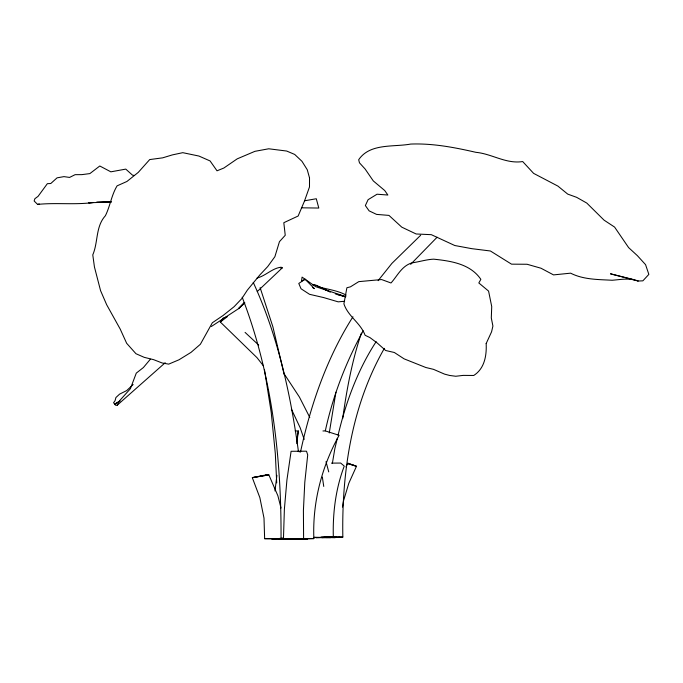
<?xml version="1.0" encoding="UTF-8"?>
<svg xmlns="http://www.w3.org/2000/svg" width="683" height="683" viewBox="0 0 683 683"><rect width="100%" height="100%" fill="white"/><g stroke="black" fill="none" stroke-linecap="round" stroke-linejoin="round"><path stroke-width="1.02" d="M333.338 537.367L315.683 537.598L333.338 537.367C332.63 513.223 335.652 488.763 344.258 466.096L340.672 463.057L331.443 463.117M342.84 537.051L326.022 537.419L342.84 537.051C341.62 472.286 351.762 405.164 384.375 348.356M313.864 538.597L291.795 538.921L313.864 538.597C312.387 502.577 321.693 466.771 339.109 435.31L325.296 430.896L322.939 430.973M295.184 430.956L298.3 430.973L296.84 443.626M292.341 538.571L297.515 538.537M274.984 490.975L276.905 475.325M329.266 432.954L335.916 392.187M342.695 418.585C346.674 389.643 352.069 360.769 361.409 333.039M335.507 537.077L321.317 537.299L325.526 537.18M342.49 507.102L343.455 501.066L348.808 483.299L356.552 466.105L347.971 463.612M296.593 441.32L298.3 430.973M332.408 463.159L334.849 448.637L337.342 438.281M325.33 430.836C332.911 395.935 345.897 362.05 363.202 330.837M338.094 435.173C345.82 402.338 357.661 369.981 376.162 341.637M300.486 452.069C310.739 404.652 326.815 357.892 352.957 316.784M345.991 466.873L347.826 463.117L355.886 466.113L348.023 463.672M114.684 404.174L119.892 401.049L114.684 404.174L115.504 405.207L117.203 405.207L119.388 400.955L130.376 388.729L136.284 373.123L143.387 367.548L150.354 359.224M378.109 280.662L391.914 263.373L420.677 235.251M220.319 322.017L223.341 318.005L227.388 316.63L220.319 322.017L257.021 357.696L263.501 365.926M410.628 264.355L437.094 237.24M211.337 326.508L238.666 308.588L244.394 302.68M244.864 302.911L238.666 308.588L244.514 302.56M238.666 308.588L244.463 302.791M257.064 278.049C265.704 275.838 272.244 268.171 281.114 267.198L282.284 267.864L257.252 291.556M117.203 405.207L165.218 362.733M133.142 384.529L126.679 390.599L119.593 394.134L115.922 397.532L115.068 400.665L113.549 402.765L114.838 404.114M312.575 287.569L314.411 288.644L305.096 279.253L298.787 283.445L301.032 288.755L309.544 294.313L323.691 297.583L338.187 301.852L344.625 301.254M305.096 279.253L301.51 281.14L302.074 277.11L315.777 286.715L345.905 296.661M312.609 284.999L314.206 284.444L330.35 292L316.075 285.289M134.542 175.497L132.519 175.181L125.774 169.111L110.851 171.834L99.795 165.995L89.874 173.593L81.849 174.635L75.113 174.669L69.564 177.426L63.963 176.624L57.065 177.845L50.79 183.505L47.358 183.676L38.06 196.363L34.893 198.693L34.15 200.998L37.599 204.405L39.247 203.927M280.85 268.197L282.284 267.864M304.729 200.759L316.289 198.744L318.799 208.05L301.835 207.82M303.602 538.563L283.454 538.93L284.376 509.279L286.928 479.953L291.095 451.292L306.496 451.19L307.709 454.904L304.789 482.386L303.414 510.38L303.602 538.563L264.637 538.682L263.997 518.098L259.864 497.668L252.283 477.605L268.854 474.881L277.896 495.798L281.003 508.032M93.486 202.51C74.917 205.011 56.177 202.501 37.599 204.405M92.572 202.527L88.611 202.783L110.484 202.048M638.144 281.029L642.874 280.833L648.85 274.387L645.572 264.663L637.384 255.664L628.608 247.596L614.589 227.08L604.062 220.148L586.782 203.064L576.648 197.336L567.71 194.1L557.9 186.092L533.619 173.38L522.683 161.555C506.043 164.159 492.084 153.863 475.889 152.318C454.519 147.426 432.723 143.208 410.696 144.07C393.365 147.255 369.99 143.02 358.677 159.728L359.471 162.827L365.115 169.008L373.285 180.91L384.742 190.548L387.859 195.022L377.033 194.22L368.094 199.684L365.362 205.566L369.11 210.851L376.572 214.394L388.96 215.401L401.775 227.157L416.16 233.987L431.306 234.67L454.793 245.521L471.731 248.655L490.42 250.994L511.516 264.159L527.071 264.261L540.987 268.223L553.537 274.899L570.612 273.166C583.495 279.714 598.077 279.467 612.147 280.252C620.736 279.595 629.863 277.682 638.144 281.029L610.457 273.815L633.773 279.612M336.668 537.359L321.736 537.606L335.507 537.367M111.338 201.912L96.542 202.27L111.252 201.963M283.607 538.127L281.037 538.153C281.413 456.568 271.766 373.686 242.183 297.216M264.637 538.682L285.127 538.844M294.04 538.545L285.528 538.571M283.701 538.503L279.851 538.332M288.909 538.545L300.366 538.656L296.14 538.528M330.299 537.18L336.574 537.282L324.126 537.171M335.302 293.878L345.367 296.635M297.728 451.292L299.752 451.847M337.359 294.544L345.444 296.823M320.028 287.236C328.89 289.583 337.846 290.608 346.179 295.107M245.077 332.399L258.678 345.069M283.667 373.089L299.436 397.096L309.792 417.45M291.359 409.057L300.136 427.669L304.191 439.4M253.248 282.412C277.81 335.703 290.531 393.673 298.454 451.574M260.121 287.628L272.884 326.798L284.102 374.216M326.013 461.64L328.728 471.893M264.423 369.383L271.219 412.344L275.317 453.529L276.717 482.898M322.35 477.067L323.751 486.433M309.519 177.887L309.493 186.937L304.439 201.169L298.138 216.024L283.812 222.701L285.238 235.276L279.449 241.68L274.882 256.706L267.736 266.541L259.788 275.001L247.357 290.121L241.867 298.539L234.132 306.676L223.136 315.452L212.336 322.769L200.367 344.275L191.027 352.368L178.997 359.787L168.701 364.133L162.144 362.98L153.641 359.668L144.207 357.337L135.96 353.717L126.654 343.293L120.225 329.112L106.668 304.729L100.572 290.668L94.442 266.976L92.777 254.87C98.275 242.141 95.458 226.645 105.395 215.734C110.194 206.061 111.457 195.142 117.1 185.844L126.927 181.473L138.256 172.398L149.697 159.574L162.674 157.841L172.364 154.896L182.779 152.676L198.915 156.048L210.082 160.94L217.023 170.81L223.845 168.035L237.214 158.849L254.921 151.327L268.735 148.783L286.689 151.045L294.689 154.435L301.963 161.308L307.256 169.734L309.519 177.887M486.168 343.558C486.74 355.433 484.631 368.572 473.737 375.471L463.185 375.394L455.749 376.256L449.662 375.462L444.539 374.122L433.5 369.341L425.842 367.505L404.114 358.857L394.33 352.488L385.664 350.507L377.247 343.02L369.938 337.581L365.106 335.276C360.564 322.863 347.963 316.357 343.908 303.833L346.896 287.739L350.43 286.851L358.797 281.635L381.618 279.552L391.009 282.984C397.463 275.821 401.766 265.832 412.088 262.835C419.328 261.845 426.303 259.514 433.645 259.164C450.857 260.974 470.322 263.817 480.858 279.347L478.826 282.958L488.576 291.086L491.726 306.582L491.299 317.945L492.913 326.047L491.572 331.81L486.168 343.558M314.018 537.384L328.378 537.53L314.018 537.384M289.729 538.614L271.732 538.819L289.729 538.614M265.807 474.95L252.667 477.613L268.854 474.881L265.807 474.95M298.898 538.588L278.408 538.819L298.898 538.588M340.117 537.393L325.791 537.53L340.117 537.393M325.612 537.419L316.075 537.547L330.555 537.606L325.612 537.419M323.52 537.444L320.344 537.419L335.276 537.606L323.52 537.444M293.562 538.691L287.449 538.665L307.589 538.93L293.562 538.691"/></g></svg>
